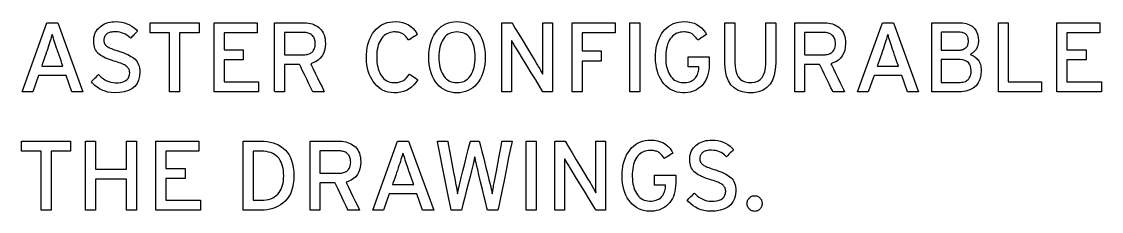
# Model space of a CAD drawing. Extents: x 1 to 47.7, y 0.2 to 35.
# Drawn here: x 7.942 to 12.052, y 27.646 to 28.367 of the extents above; entities that cross this region are included whole.
import ezdxf

# ---------------------------------------------------------------- set-up
doc = ezdxf.new("R2010")
doc.units = 0
doc.header["$MEASUREMENT"] = 0
doc.layers.add('8_0_____DWG', color=7, linetype='CONTINUOUS')

msp = doc.modelspace()

# ---------------------------------------------------------------- linework, layer by layer
at = {"layer": '8_0_____DWG'}
for points in [[(8.1332, 28.1), (8.1112, 28.1623), (8.0061, 28.1623), (7.9843, 28.1), (7.9435, 28.1), (8.038, 28.3624), (8.0797, 28.3624), (8.1753, 28.1), (8.1332, 28.1)], [(8.543, 28.3239), (8.543, 28.1), (8.5049, 28.1), (8.5049, 28.3239), (8.4307, 28.3239), (8.4307, 28.3624), (8.6172, 28.3624), (8.6172, 28.3239), (8.543, 28.3239)], [(8.6745, 28.1), (8.6745, 28.3624), (8.8382, 28.3624), (8.8382, 28.3243), (8.7125, 28.3243), (8.7125, 28.2591), (8.7855, 28.2591), (8.7855, 28.221), (8.7125, 28.221), (8.7125, 28.1381), (8.8437, 28.1381), (8.8437, 28.1), (8.6745, 28.1)], [(10.075, 28.3239), (10.075, 28.2551), (10.148, 28.2551), (10.148, 28.2166), (10.075, 28.2166), (10.075, 28.1), (10.037, 28.1), (10.037, 28.3624), (10.2007, 28.3624), (10.2007, 28.3239), (10.075, 28.3239)], [(10.2569, 28.1), (10.2569, 28.3624), (10.2949, 28.3624), (10.2949, 28.1), (10.2569, 28.1)], [(11.3134, 28.1), (11.2914, 28.1623), (11.1863, 28.1623), (11.1645, 28.1), (11.1237, 28.1), (11.2182, 28.3624), (11.2599, 28.3624), (11.3555, 28.1), (11.3134, 28.1)], [(11.6593, 28.1), (11.6593, 28.3624), (11.6973, 28.3624), (11.6973, 28.1384), (11.8241, 28.1384), (11.8241, 28.1), (11.6593, 28.1)], [(11.8823, 28.1), (11.8823, 28.3624), (12.0461, 28.3624), (12.0461, 28.3243), (11.9203, 28.3243), (11.9203, 28.2591), (11.9934, 28.2591), (11.9934, 28.221), (11.9203, 28.221), (11.9203, 28.1381), (12.0516, 28.1381), (12.0516, 28.1), (11.8823, 28.1)], [(8.0541, 27.8739), (8.0541, 27.65), (8.016, 27.65), (8.016, 27.8739), (7.9419, 27.8739), (7.9419, 27.9124), (8.1283, 27.9124), (8.1283, 27.8739), (8.0541, 27.8739)], [(8.3407, 27.65), (8.3407, 27.7677), (8.2236, 27.7677), (8.2236, 27.65), (8.1856, 27.65), (8.1856, 27.9124), (8.2236, 27.9124), (8.2236, 27.8062), (8.3407, 27.8062), (8.3407, 27.9124), (8.3787, 27.9124), (8.3787, 27.65), (8.3407, 27.65)], [(8.4533, 27.65), (8.4533, 27.9124), (8.617, 27.9124), (8.617, 27.8743), (8.4913, 27.8743), (8.4913, 27.8091), (8.5643, 27.8091), (8.5643, 27.771), (8.4913, 27.771), (8.4913, 27.6881), (8.6225, 27.6881), (8.6225, 27.65), (8.4533, 27.65)], [(9.4682, 27.65), (9.4462, 27.7123), (9.3411, 27.7123), (9.3193, 27.65), (9.2785, 27.65), (9.373, 27.9124), (9.4147, 27.9124), (9.5103, 27.65), (9.4682, 27.65)], [(9.8619, 27.65), (9.8619, 27.9124), (9.9, 27.9124), (9.9, 27.65), (9.8619, 27.65)]]:
    msp.add_lwpolyline(points, dxfattribs=at)
for points in [[(8.3917, 28.1753), (8.3906, 28.1588), (8.3871, 28.1441), (8.3811, 28.1314), (8.3726, 28.1207), (8.3617, 28.1118), (8.3483, 28.1049), (8.3325, 28.0999), (8.3142, 28.0969), (8.2951, 28.0959), (8.2826, 28.0969), (8.2707, 28.0989), (8.2594, 28.1019), (8.2487, 28.106), (8.2386, 28.1111), (8.2291, 28.1172), (8.2202, 28.1244), (8.2119, 28.1326), (8.2073, 28.1383), (8.2089, 28.14), (8.212, 28.1431), (8.2161, 28.1471), (8.2207, 28.1517), (8.2252, 28.1562), (8.2293, 28.1603), (8.2325, 28.1635), (8.2342, 28.1652), (8.2381, 28.1615), (8.2448, 28.1554), (8.2517, 28.15), (8.2588, 28.1454), (8.2662, 28.1416), (8.2739, 28.1386), (8.2819, 28.1364), (8.2901, 28.1349), (8.2985, 28.1343), (8.3093, 28.1345), (8.3196, 28.1357), (8.3285, 28.138), (8.336, 28.1412), (8.3422, 28.1454), (8.347, 28.1506), (8.3504, 28.1568), (8.3525, 28.1639), (8.3533, 28.1721), (8.3531, 28.1757), (8.3527, 28.1789), (8.3519, 28.182), (8.3508, 28.1849), (8.3494, 28.1877), (8.3476, 28.1904), (8.3455, 28.1929), (8.3432, 28.1953), (8.3404, 28.1976), (8.3371, 28.1998), (8.3334, 28.202), (8.3291, 28.2042), (8.3244, 28.2064), (8.3191, 28.2085), (8.3134, 28.2106), (8.3072, 28.2127), (8.3005, 28.2148), (8.2928, 28.217), (8.2842, 28.2196), (8.2761, 28.2224), (8.2685, 28.2253), (8.2614, 28.2284), (8.2549, 28.2316), (8.2489, 28.2349), (8.2434, 28.2384), (8.2384, 28.242), (8.2339, 28.2457), (8.2299, 28.2498), (8.2264, 28.2543), (8.2235, 28.2593), (8.221, 28.2648), (8.2191, 28.2707), (8.2177, 28.2771), (8.2167, 28.284), (8.2163, 28.2913), (8.2165, 28.299), (8.2174, 28.3063), (8.2188, 28.3133), (8.2209, 28.3199), (8.2236, 28.3261), (8.2269, 28.3319), (8.2308, 28.3374), (8.2353, 28.3424), (8.2404, 28.3471), (8.2459, 28.3512), (8.2516, 28.3548), (8.2577, 28.3579), (8.2641, 28.3605), (8.2708, 28.3627), (8.2778, 28.3644), (8.2852, 28.3656), (8.2929, 28.3663), (8.3013, 28.3666), (8.3125, 28.366), (8.3232, 28.3644), (8.3334, 28.362), (8.3432, 28.3587), (8.3526, 28.3545), (8.3615, 28.3494), (8.3699, 28.3434), (8.3779, 28.3365), (8.3833, 28.3309), (8.3818, 28.3294), (8.3789, 28.3263), (8.3749, 28.3222), (8.3704, 28.3176), (8.3659, 28.3129), (8.3618, 28.3086), (8.3585, 28.3052), (8.3567, 28.3033), (8.3539, 28.3057), (8.3484, 28.3107), (8.3425, 28.3152), (8.3362, 28.3189), (8.3297, 28.3221), (8.3227, 28.3246), (8.3155, 28.3264), (8.3078, 28.3276), (8.2999, 28.3281), (8.2939, 28.328), (8.2892, 28.3277), (8.2848, 28.3271), (8.2808, 28.3264), (8.277, 28.3253), (8.2736, 28.3241), (8.2705, 28.3227), (8.2677, 28.321), (8.2652, 28.3191), (8.263, 28.3169), (8.261, 28.3146), (8.2594, 28.3122), (8.2579, 28.3097), (8.2568, 28.3071), (8.2559, 28.3043), (8.2552, 28.3015), (8.2549, 28.2985), (8.2547, 28.2954), (8.2548, 28.2939), (8.2549, 28.2924), (8.255, 28.291), (8.2553, 28.2896), (8.2555, 28.2883), (8.2559, 28.287), (8.2563, 28.2858), (8.2568, 28.2846), (8.2574, 28.2835), (8.258, 28.2822), (8.2587, 28.281), (8.2596, 28.2798), (8.2606, 28.2786), (8.2616, 28.2774), (8.2628, 28.2762), (8.2641, 28.2751), (8.2654, 28.2739), (8.2675, 28.2724), (8.2707, 28.2704), (8.2744, 28.2683), (8.2787, 28.2662), (8.2834, 28.2641), (8.2887, 28.2619), (8.2945, 28.2598), (8.3007, 28.2576), (8.3075, 28.2554), (8.3155, 28.253), (8.3237, 28.2503), (8.3315, 28.2475), (8.3388, 28.2445), (8.3457, 28.2414), (8.3521, 28.2381), (8.3582, 28.2347), (8.3638, 28.2311), (8.3689, 28.2274), (8.3736, 28.2234), (8.3778, 28.219), (8.3814, 28.2141), (8.3845, 28.2088), (8.387, 28.203), (8.389, 28.1968), (8.3905, 28.1901), (8.3913, 28.1829)], [(9.0981, 28.2839), (9.0971, 28.27), (9.0947, 28.2574), (9.0909, 28.2461), (9.0856, 28.2362), (9.0788, 28.2275), (9.0706, 28.2202), (9.061, 28.2142), (9.0499, 28.2095), (9.0424, 28.2067), (9.0456, 28.2001), (9.0517, 28.1875), (9.0596, 28.1711), (9.0685, 28.1528), (9.0773, 28.1345), (9.0852, 28.1184), (9.091, 28.1063), (9.0939, 28.1003), (9.0932, 28.1), (9.0895, 28.1), (9.0837, 28.1), (9.0765, 28.1), (9.0689, 28.1), (9.0617, 28.1), (9.0556, 28.1), (9.0514, 28.1), (9.0501, 28.1), (9.0479, 28.1045), (9.0427, 28.1153), (9.0353, 28.1304), (9.0269, 28.1478), (9.0182, 28.1657), (9.0103, 28.1821), (9.004, 28.195), (9.0003, 28.2026), (8.9993, 28.2038), (8.9954, 28.2038), (8.9884, 28.2038), (8.9795, 28.2038), (8.9696, 28.2038), (8.9599, 28.2038), (8.9514, 28.2038), (8.9452, 28.2038), (8.9424, 28.2038), (8.9423, 28.2012), (8.9423, 28.192), (8.9423, 28.1779), (8.9423, 28.1609), (8.9423, 28.1429), (8.9423, 28.1259), (8.9423, 28.1119), (8.9423, 28.1026), (8.9422, 28.1), (8.9404, 28.1), (8.9363, 28.1), (8.9308, 28.1), (8.9245, 28.1), (8.9181, 28.1), (8.9123, 28.1), (8.9078, 28.1), (8.9053, 28.1), (8.905, 28.103), (8.905, 28.1222), (8.905, 28.1549), (8.905, 28.1963), (8.905, 28.2415), (8.905, 28.2856), (8.905, 28.3237), (8.905, 28.3509), (8.905, 28.3623), (8.9084, 28.3624), (8.9189, 28.3624), (8.9344, 28.3624), (8.9528, 28.3624), (8.9721, 28.3624), (8.9901, 28.3624), (9.0048, 28.3624), (9.0142, 28.3624), (9.0186, 28.3624), (9.0264, 28.362), (9.0338, 28.3611), (9.041, 28.3597), (9.0478, 28.3578), (9.0544, 28.3554), (9.0606, 28.3525), (9.0666, 28.3491), (9.0722, 28.3452), (9.0775, 28.3408), (9.0823, 28.3357), (9.0864, 28.33), (9.0899, 28.3238), (9.0928, 28.317), (9.0951, 28.3096), (9.0967, 28.3016), (9.0977, 28.2931)], [(9.4494, 28.146), (9.4425, 28.1353), (9.4348, 28.1259), (9.4263, 28.1178), (9.417, 28.111), (9.4069, 28.1054), (9.396, 28.1011), (9.3842, 28.098), (9.3716, 28.0963), (9.3589, 28.0959), (9.3479, 28.0968), (9.3375, 28.0987), (9.3276, 28.1016), (9.3183, 28.1054), (9.3096, 28.1101), (9.3015, 28.1159), (9.2939, 28.1225), (9.2869, 28.1302), (9.2804, 28.1386), (9.2745, 28.1476), (9.2693, 28.1572), (9.265, 28.1675), (9.2613, 28.1784), (9.2585, 28.19), (9.2564, 28.2022), (9.255, 28.215), (9.2544, 28.2285), (9.2547, 28.2422), (9.2557, 28.2553), (9.2575, 28.2678), (9.2601, 28.2797), (9.2634, 28.2909), (9.2675, 28.3015), (9.2723, 28.3115), (9.2779, 28.3209), (9.2842, 28.3296), (9.291, 28.3375), (9.2984, 28.3445), (9.3063, 28.3505), (9.3148, 28.3555), (9.3238, 28.3596), (9.3335, 28.3628), (9.3436, 28.365), (9.3544, 28.3663), (9.3665, 28.3665), (9.3798, 28.3654), (9.3921, 28.363), (9.4035, 28.3593), (9.4139, 28.3543), (9.4233, 28.3481), (9.4318, 28.3407), (9.4393, 28.332), (9.4459, 28.322), (9.4478, 28.3173), (9.4453, 28.3157), (9.4411, 28.313), (9.4358, 28.3096), (9.4301, 28.3059), (9.4245, 28.3022), (9.4196, 28.2991), (9.4161, 28.2969), (9.4146, 28.2959), (9.4127, 28.299), (9.4104, 28.3024), (9.4081, 28.3056), (9.4058, 28.3085), (9.4034, 28.3113), (9.4009, 28.3138), (9.3983, 28.3162), (9.3957, 28.3183), (9.3931, 28.3201), (9.3901, 28.3217), (9.387, 28.3231), (9.3837, 28.3243), (9.3802, 28.3253), (9.3765, 28.3261), (9.3727, 28.3268), (9.3686, 28.3272), (9.3644, 28.3274), (9.3588, 28.3273), (9.3516, 28.3267), (9.3447, 28.3253), (9.3383, 28.3234), (9.3323, 28.3208), (9.3267, 28.3175), (9.3216, 28.3136), (9.3169, 28.309), (9.3126, 28.3038), (9.3086, 28.2979), (9.3051, 28.2914), (9.3021, 28.2844), (9.2995, 28.277), (9.2973, 28.269), (9.2957, 28.2605), (9.2945, 28.2515), (9.2938, 28.242), (9.2935, 28.232), (9.2937, 28.222), (9.2944, 28.2125), (9.2955, 28.2036), (9.2971, 28.1951), (9.2992, 28.1871), (9.3017, 28.1797), (9.3047, 28.1727), (9.3081, 28.1662), (9.312, 28.1602), (9.3163, 28.1546), (9.321, 28.1497), (9.326, 28.1455), (9.3315, 28.1421), (9.3375, 28.1393), (9.3438, 28.1372), (9.3506, 28.1358), (9.3578, 28.135), (9.3659, 28.135), (9.3741, 28.1359), (9.3818, 28.1376), (9.3889, 28.1401), (9.3955, 28.1435), (9.4016, 28.1478), (9.4072, 28.153), (9.4122, 28.159), (9.4167, 28.1658), (9.4184, 28.1674), (9.421, 28.1656), (9.4251, 28.1627), (9.4302, 28.1592), (9.4356, 28.1555), (9.4407, 28.1519), (9.4452, 28.1489), (9.4482, 28.1467)], [(9.7066, 28.2313), (9.7061, 28.2173), (9.7049, 28.204), (9.7028, 28.1914), (9.7, 28.1795), (9.6965, 28.1682), (9.6921, 28.1576), (9.687, 28.1477), (9.6811, 28.1384), (9.6744, 28.1298), (9.667, 28.122), (9.659, 28.1152), (9.6504, 28.1095), (9.6413, 28.1047), (9.6315, 28.101), (9.6212, 28.0982), (9.6103, 28.0965), (9.5988, 28.0958), (9.5873, 28.0965), (9.5765, 28.0982), (9.5663, 28.101), (9.5566, 28.1047), (9.5476, 28.1095), (9.5392, 28.1152), (9.5314, 28.122), (9.5241, 28.1298), (9.5174, 28.1384), (9.5114, 28.1477), (9.5061, 28.1576), (9.5016, 28.1682), (9.498, 28.1795), (9.4951, 28.1914), (9.493, 28.204), (9.4918, 28.2173), (9.4913, 28.2313), (9.4918, 28.2453), (9.493, 28.2586), (9.4951, 28.2712), (9.498, 28.2832), (9.5016, 28.2946), (9.5061, 28.3052), (9.5114, 28.3153), (9.5174, 28.3246), (9.5241, 28.3333), (9.5314, 28.3409), (9.5392, 28.3476), (9.5476, 28.3532), (9.5566, 28.3579), (9.5663, 28.3616), (9.5765, 28.3642), (9.5873, 28.3659), (9.5988, 28.3666), (9.6103, 28.3659), (9.6212, 28.3642), (9.6315, 28.3616), (9.6413, 28.3579), (9.6504, 28.3532), (9.659, 28.3476), (9.667, 28.3409), (9.6744, 28.3333), (9.6811, 28.3246), (9.687, 28.3153), (9.6921, 28.3052), (9.6965, 28.2946), (9.7, 28.2832), (9.7028, 28.2712), (9.7049, 28.2586), (9.7061, 28.2453)], [(9.9261, 28.1), (9.9224, 28.106), (9.9126, 28.122), (9.8984, 28.1451), (9.8817, 28.1722), (9.8644, 28.2004), (9.8482, 28.2266), (9.835, 28.248), (9.8268, 28.2614), (9.8241, 28.2658), (9.8216, 28.2699), (9.8193, 28.2739), (9.817, 28.2778), (9.8147, 28.2815), (9.8126, 28.2852), (9.8105, 28.2887), (9.8085, 28.2921), (9.8066, 28.2954), (9.8058, 28.2933), (9.8058, 28.287), (9.8059, 28.2805), (9.8059, 28.2737), (9.8059, 28.2668), (9.806, 28.2597), (9.806, 28.2524), (9.8061, 28.2449), (9.8062, 28.2371), (9.8062, 28.2323), (9.8062, 28.2201), (9.8062, 28.2017), (9.8062, 28.1797), (9.8062, 28.1563), (9.8062, 28.1343), (9.8062, 28.1159), (9.8062, 28.1037), (9.8062, 28.1), (9.8045, 28.1), (9.8006, 28.1), (9.7952, 28.1), (9.7891, 28.1), (9.7828, 28.1), (9.777, 28.1), (9.7724, 28.1), (9.7697, 28.1), (9.7692, 28.1018), (9.7692, 28.1188), (9.7692, 28.1498), (9.7692, 28.1899), (9.7692, 28.2344), (9.7692, 28.2786), (9.7692, 28.3177), (9.7692, 28.3469), (9.7692, 28.3616), (9.77, 28.3624), (9.7732, 28.3624), (9.7782, 28.3624), (9.7844, 28.3624), (9.791, 28.3624), (9.7974, 28.3624), (9.8029, 28.3624), (9.8066, 28.3624), (9.8081, 28.3624), (9.8116, 28.3565), (9.821, 28.341), (9.8345, 28.3185), (9.8505, 28.2921), (9.867, 28.2647), (9.8824, 28.2392), (9.8949, 28.2184), (9.9028, 28.2053), (9.9055, 28.2008), (9.9084, 28.1959), (9.9111, 28.1912), (9.9137, 28.1867), (9.9162, 28.1823), (9.9185, 28.1781), (9.9208, 28.1741), (9.9229, 28.1702), (9.925, 28.1666), (9.9257, 28.1687), (9.9257, 28.1752), (9.9256, 28.1819), (9.9256, 28.1887), (9.9255, 28.1958), (9.9255, 28.203), (9.9255, 28.2104), (9.9254, 28.218), (9.9254, 28.2258), (9.9254, 28.2306), (9.9254, 28.2428), (9.9254, 28.2611), (9.9254, 28.2831), (9.9254, 28.3063), (9.9254, 28.3283), (9.9254, 28.3466), (9.9254, 28.3587), (9.9255, 28.3624), (9.9272, 28.3624), (9.931, 28.3624), (9.9364, 28.3624), (9.9425, 28.3624), (9.9489, 28.3624), (9.9546, 28.3624), (9.9592, 28.3624), (9.9619, 28.3624), (9.9624, 28.3605), (9.9624, 28.3435), (9.9624, 28.3126), (9.9624, 28.2725), (9.9624, 28.228), (9.9624, 28.1838), (9.9624, 28.1447), (9.9624, 28.1154), (9.9624, 28.1008), (9.9617, 28.1), (9.9587, 28.1), (9.954, 28.1), (9.9482, 28.1), (9.942, 28.1), (9.9361, 28.1), (9.931, 28.1), (9.9275, 28.1)], [(10.5586, 28.2027), (10.5582, 28.1914), (10.5571, 28.1808), (10.5553, 28.1707), (10.5529, 28.1613), (10.5497, 28.1525), (10.5459, 28.1442), (10.5415, 28.1366), (10.5363, 28.1296), (10.5305, 28.1231), (10.5242, 28.1173), (10.5174, 28.1121), (10.5103, 28.1076), (10.5027, 28.1039), (10.4946, 28.1009), (10.4862, 28.0985), (10.4773, 28.0969), (10.4679, 28.096), (10.4577, 28.0959), (10.4468, 28.097), (10.4366, 28.0989), (10.4269, 28.1019), (10.4177, 28.1057), (10.4091, 28.1105), (10.4011, 28.1162), (10.3936, 28.1229), (10.3867, 28.1305), (10.3802, 28.1389), (10.3744, 28.1478), (10.3694, 28.1574), (10.365, 28.1676), (10.3615, 28.1784), (10.3586, 28.1899), (10.3565, 28.202), (10.3551, 28.2147), (10.3545, 28.228), (10.3547, 28.2416), (10.3558, 28.2546), (10.3575, 28.2671), (10.36, 28.2788), (10.3632, 28.29), (10.3672, 28.3006), (10.3719, 28.3106), (10.3774, 28.3199), (10.3836, 28.3286), (10.3903, 28.3366), (10.3975, 28.3436), (10.4052, 28.3497), (10.4136, 28.3548), (10.4224, 28.359), (10.4319, 28.3623), (10.4419, 28.3647), (10.4524, 28.3661), (10.4639, 28.3666), (10.4773, 28.3657), (10.4896, 28.3636), (10.5011, 28.3602), (10.5116, 28.3556), (10.5212, 28.3497), (10.5298, 28.3426), (10.5375, 28.3343), (10.5443, 28.3247), (10.5482, 28.3175), (10.5463, 28.3163), (10.5425, 28.3139), (10.5376, 28.3107), (10.532, 28.3071), (10.5264, 28.3035), (10.5214, 28.3003), (10.5175, 28.2978), (10.5152, 28.2964), (10.5138, 28.2981), (10.5116, 28.3015), (10.5094, 28.3048), (10.507, 28.3078), (10.5046, 28.3106), (10.5021, 28.3132), (10.4996, 28.3156), (10.497, 28.3178), (10.4943, 28.3197), (10.4914, 28.3214), (10.4884, 28.3228), (10.4852, 28.324), (10.4818, 28.325), (10.4783, 28.3259), (10.4745, 28.3265), (10.4706, 28.327), (10.4666, 28.3273), (10.4623, 28.3274), (10.4552, 28.3271), (10.4482, 28.3261), (10.4416, 28.3245), (10.4354, 28.3222), (10.4297, 28.3193), (10.4243, 28.3158), (10.4193, 28.3116), (10.4148, 28.3068), (10.4106, 28.3014), (10.4068, 28.2952), (10.4035, 28.2886), (10.4007, 28.2815), (10.3983, 28.2739), (10.3964, 28.2658), (10.3949, 28.2571), (10.3939, 28.248), (10.3934, 28.2384), (10.3933, 28.2284), (10.3936, 28.2187), (10.3944, 28.2095), (10.3957, 28.2008), (10.3974, 28.1925), (10.3996, 28.1848), (10.4023, 28.1775), (10.4054, 28.1708), (10.4089, 28.1645), (10.4129, 28.1586), (10.4173, 28.1532), (10.4221, 28.1486), (10.4273, 28.1446), (10.4329, 28.1413), (10.4389, 28.1387), (10.4454, 28.1368), (10.4522, 28.1355), (10.4594, 28.135), (10.4665, 28.1351), (10.473, 28.1358), (10.4791, 28.1368), (10.4847, 28.1384), (10.4899, 28.1403), (10.4946, 28.1427), (10.4989, 28.1456), (10.5028, 28.1489), (10.5062, 28.1526), (10.5091, 28.1566), (10.5116, 28.1607), (10.5138, 28.165), (10.5157, 28.1695), (10.5172, 28.1741), (10.5183, 28.179), (10.5192, 28.1839), (10.5196, 28.1891), (10.5198, 28.1941), (10.5198, 28.1942), (10.5198, 28.1943), (10.5198, 28.1944), (10.5198, 28.1946), (10.5198, 28.1948), (10.5198, 28.195), (10.5198, 28.1951), (10.5198, 28.1952), (10.5197, 28.1952), (10.5176, 28.1952), (10.5131, 28.1952), (10.5071, 28.1952), (10.5002, 28.1952), (10.4932, 28.1952), (10.4868, 28.1952), (10.4818, 28.1952), (10.4788, 28.1952), (10.4783, 28.1955), (10.4783, 28.1979), (10.4783, 28.2022), (10.4783, 28.2079), (10.4783, 28.2142), (10.4783, 28.2205), (10.4783, 28.2261), (10.4783, 28.2304), (10.4783, 28.2327), (10.4794, 28.2329), (10.4854, 28.2329), (10.4953, 28.2329), (10.5078, 28.2329), (10.5214, 28.2329), (10.5346, 28.2329), (10.5462, 28.2329), (10.5546, 28.2329), (10.5585, 28.2329), (10.5586, 28.2322), (10.5586, 28.2296), (10.5586, 28.2256), (10.5586, 28.2208), (10.5586, 28.2157), (10.5586, 28.2108), (10.5586, 28.2067), (10.5586, 28.2038)], [(10.812, 28.2094), (10.8105, 28.1847), (10.8064, 28.1631), (10.7997, 28.1445), (10.7904, 28.1289), (10.7786, 28.1163), (10.7641, 28.1067), (10.7471, 28.1001), (10.7274, 28.0965), (10.7057, 28.0962), (10.6859, 28.0993), (10.6686, 28.1054), (10.6539, 28.1145), (10.6418, 28.1266), (10.6323, 28.1417), (10.6253, 28.1598), (10.6208, 28.1809), (10.6189, 28.205), (10.6189, 28.2139), (10.6189, 28.2274), (10.6189, 28.2481), (10.6189, 28.2731), (10.6189, 28.2995), (10.6189, 28.3245), (10.6189, 28.3452), (10.6189, 28.3587), (10.6189, 28.3624), (10.6209, 28.3624), (10.6251, 28.3624), (10.6308, 28.3624), (10.6372, 28.3624), (10.6438, 28.3624), (10.6497, 28.3624), (10.6542, 28.3624), (10.6567, 28.3624), (10.6569, 28.3603), (10.6569, 28.3486), (10.6569, 28.3293), (10.6569, 28.3051), (10.6569, 28.2789), (10.6569, 28.2535), (10.6569, 28.2319), (10.6569, 28.2168), (10.6569, 28.2112), (10.6577, 28.1946), (10.6601, 28.18), (10.664, 28.1675), (10.6695, 28.157), (10.6766, 28.1486), (10.6852, 28.1421), (10.6955, 28.1377), (10.7073, 28.1354), (10.7205, 28.1352), (10.7328, 28.137), (10.7435, 28.1409), (10.7526, 28.1467), (10.7601, 28.1545), (10.766, 28.1642), (10.7702, 28.176), (10.7729, 28.1896), (10.7739, 28.2053), (10.774, 28.2124), (10.774, 28.226), (10.774, 28.2469), (10.774, 28.2722), (10.774, 28.2989), (10.774, 28.3241), (10.774, 28.345), (10.774, 28.3586), (10.774, 28.3624), (10.776, 28.3624), (10.7802, 28.3624), (10.7858, 28.3624), (10.7923, 28.3624), (10.7989, 28.3624), (10.8048, 28.3624), (10.8093, 28.3624), (10.8118, 28.3624), (10.812, 28.3603), (10.812, 28.3485), (10.812, 28.3289), (10.812, 28.3044), (10.812, 28.2779), (10.812, 28.2522), (10.812, 28.2303), (10.812, 28.2151)], [(11.0779, 28.2839), (11.0769, 28.27), (11.0745, 28.2574), (11.0706, 28.2461), (11.0653, 28.2362), (11.0586, 28.2275), (11.0504, 28.2202), (11.0408, 28.2142), (11.0297, 28.2095), (11.0222, 28.2067), (11.0254, 28.2001), (11.0314, 28.1875), (11.0394, 28.1711), (11.0483, 28.1528), (11.0571, 28.1345), (11.0649, 28.1184), (11.0707, 28.1063), (11.0736, 28.1003), (11.0729, 28.1), (11.0692, 28.1), (11.0634, 28.1), (11.0563, 28.1), (11.0487, 28.1), (11.0414, 28.1), (11.0353, 28.1), (11.0312, 28.1), (11.0298, 28.1), (11.0276, 28.1045), (11.0224, 28.1153), (11.0151, 28.1304), (11.0066, 28.1478), (10.998, 28.1657), (10.99, 28.1821), (10.9837, 28.195), (10.9801, 28.2026), (10.979, 28.2038), (10.9751, 28.2038), (10.9682, 28.2038), (10.9593, 28.2038), (10.9494, 28.2038), (10.9397, 28.2038), (10.9312, 28.2038), (10.925, 28.2038), (10.9221, 28.2038), (10.922, 28.2012), (10.922, 28.192), (10.922, 28.1779), (10.922, 28.1609), (10.922, 28.1429), (10.922, 28.1259), (10.922, 28.1119), (10.922, 28.1026), (10.922, 28.1), (10.9201, 28.1), (10.9161, 28.1), (10.9106, 28.1), (10.9043, 28.1), (10.8979, 28.1), (10.8921, 28.1), (10.8875, 28.1), (10.885, 28.1), (10.8847, 28.103), (10.8847, 28.1222), (10.8847, 28.1549), (10.8847, 28.1963), (10.8847, 28.2415), (10.8847, 28.2856), (10.8847, 28.3237), (10.8847, 28.3509), (10.8847, 28.3623), (10.8882, 28.3624), (10.8987, 28.3624), (10.9141, 28.3624), (10.9326, 28.3624), (10.9518, 28.3624), (10.9699, 28.3624), (10.9846, 28.3624), (10.9939, 28.3624), (10.9983, 28.3624), (11.0061, 28.362), (11.0136, 28.3611), (11.0207, 28.3597), (11.0276, 28.3578), (11.0341, 28.3554), (11.0404, 28.3525), (11.0463, 28.3491), (11.052, 28.3452), (11.0573, 28.3408), (11.062, 28.3357), (11.0662, 28.33), (11.0697, 28.3238), (11.0726, 28.317), (11.0748, 28.3096), (11.0765, 28.3016), (11.0775, 28.2931)], [(11.5941, 28.1805), (11.5927, 28.1627), (11.589, 28.1472), (11.5829, 28.1339), (11.5746, 28.1228), (11.5639, 28.1139), (11.5509, 28.1072), (11.5356, 28.1026), (11.518, 28.1003), (11.5064, 28.1), (11.4995, 28.1), (11.4872, 28.1), (11.4713, 28.1), (11.4537, 28.1), (11.4366, 28.1), (11.4216, 28.1), (11.4109, 28.1), (11.4063, 28.1), (11.4062, 28.1079), (11.4062, 28.1327), (11.4062, 28.1695), (11.4062, 28.2133), (11.4062, 28.2591), (11.4062, 28.3018), (11.4062, 28.3364), (11.4062, 28.3579), (11.4067, 28.3624), (11.413, 28.3624), (11.4253, 28.3624), (11.4414, 28.3624), (11.4595, 28.3624), (11.4774, 28.3624), (11.4932, 28.3624), (11.5049, 28.3624), (11.5105, 28.3624), (11.523, 28.3618), (11.5373, 28.3593), (11.5496, 28.355), (11.56, 28.3489), (11.5685, 28.3409), (11.5752, 28.3311), (11.5799, 28.3195), (11.5827, 28.306), (11.5836, 28.2932), (11.5834, 28.2888), (11.583, 28.2845), (11.5823, 28.2804), (11.5814, 28.2765), (11.5803, 28.2728), (11.5788, 28.2692), (11.5772, 28.2658), (11.5753, 28.2626), (11.5732, 28.2597), (11.5709, 28.2568), (11.5685, 28.2542), (11.566, 28.2517), (11.5632, 28.2493), (11.5604, 28.2471), (11.5574, 28.2451), (11.5542, 28.2432), (11.5516, 28.2416), (11.5554, 28.2405), (11.559, 28.2392), (11.5626, 28.2375), (11.5661, 28.2355), (11.5695, 28.2332), (11.5728, 28.2306), (11.5761, 28.2277), (11.5793, 28.2245), (11.5823, 28.221), (11.585, 28.2171), (11.5873, 28.2129), (11.5893, 28.2083), (11.591, 28.2034), (11.5923, 28.1982), (11.5932, 28.1926), (11.5939, 28.1867)], [(8.0781, 28.2578), (8.0751, 28.2664), (8.0724, 28.2747), (8.0697, 28.2827), (8.0672, 28.2902), (8.0649, 28.2975), (8.0627, 28.3043), (8.0606, 28.3109), (8.0587, 28.3171), (8.0569, 28.3135), (8.055, 28.3071), (8.053, 28.3004), (8.0508, 28.2933), (8.0484, 28.2858), (8.0459, 28.2779), (8.0431, 28.2697), (8.0403, 28.261), (8.0387, 28.2565), (8.037, 28.2515), (8.0341, 28.2432), (8.0305, 28.2329), (8.0267, 28.222), (8.0232, 28.2117), (8.0203, 28.2034), (8.0185, 28.1983), (8.0187, 28.1974), (8.0245, 28.1974), (8.0349, 28.1974), (8.0484, 28.1974), (8.0631, 28.1974), (8.0773, 28.1974), (8.0891, 28.1974), (8.097, 28.1974), (8.0991, 28.1975), (8.0979, 28.2009), (8.0954, 28.2081), (8.092, 28.2178), (8.0882, 28.2287), (8.0845, 28.2395), (8.0812, 28.2488), (8.0789, 28.2553)], [(9.0597, 28.2828), (9.0595, 28.2877), (9.0589, 28.2922), (9.058, 28.2965), (9.0569, 28.3005), (9.0554, 28.3041), (9.0536, 28.3075), (9.0515, 28.3105), (9.0491, 28.3133), (9.0464, 28.3158), (9.0434, 28.3181), (9.0402, 28.3201), (9.0367, 28.3218), (9.033, 28.3231), (9.029, 28.3241), (9.0248, 28.3249), (9.0204, 28.3253), (9.0164, 28.3254), (9.0127, 28.3254), (9.0045, 28.3254), (8.9932, 28.3254), (8.9803, 28.3254), (8.9673, 28.3254), (8.9557, 28.3254), (8.9469, 28.3254), (8.9425, 28.3254), (8.9423, 28.3237), (8.9423, 28.3163), (8.9423, 28.3047), (8.9423, 28.2906), (8.9423, 28.2756), (8.9423, 28.2615), (8.9423, 28.2499), (8.9423, 28.2425), (8.9425, 28.2408), (8.9469, 28.2408), (8.9557, 28.2408), (8.9673, 28.2408), (8.9803, 28.2408), (8.9932, 28.2408), (9.0045, 28.2408), (9.0127, 28.2408), (9.0164, 28.2408), (9.0203, 28.2409), (9.0247, 28.2413), (9.0288, 28.242), (9.0327, 28.243), (9.0364, 28.2443), (9.0398, 28.2458), (9.0431, 28.2477), (9.046, 28.2499), (9.0488, 28.2523), (9.0513, 28.255), (9.0534, 28.2581), (9.0553, 28.2614), (9.0568, 28.2651), (9.058, 28.2691), (9.0589, 28.2733), (9.0594, 28.2779)], [(9.6678, 28.2313), (9.6676, 28.2416), (9.6668, 28.2514), (9.6656, 28.2606), (9.664, 28.2693), (9.6618, 28.2775), (9.6591, 28.2851), (9.656, 28.2923), (9.6524, 28.2988), (9.6483, 28.3048), (9.6437, 28.31), (9.6386, 28.3146), (9.6331, 28.3184), (9.6272, 28.3216), (9.6208, 28.3241), (9.6139, 28.3259), (9.6065, 28.327), (9.5988, 28.3274), (9.5911, 28.327), (9.5839, 28.3259), (9.5772, 28.3241), (9.5708, 28.3216), (9.565, 28.3184), (9.5595, 28.3146), (9.5545, 28.31), (9.5499, 28.3048), (9.5458, 28.2988), (9.5421, 28.2923), (9.5389, 28.2851), (9.5362, 28.2775), (9.534, 28.2693), (9.5323, 28.2606), (9.5311, 28.2514), (9.5303, 28.2416), (9.5301, 28.2313), (9.5303, 28.2211), (9.5311, 28.2114), (9.5323, 28.2023), (9.534, 28.1937), (9.5362, 28.1856), (9.5389, 28.178), (9.5421, 28.171), (9.5458, 28.1644), (9.5499, 28.1583), (9.5545, 28.1529), (9.5595, 28.1481), (9.565, 28.1441), (9.5708, 28.1408), (9.5772, 28.1382), (9.5839, 28.1364), (9.5911, 28.1353), (9.5988, 28.1349), (9.6065, 28.1353), (9.6139, 28.1364), (9.6208, 28.1382), (9.6272, 28.1408), (9.6331, 28.1441), (9.6386, 28.1481), (9.6437, 28.1529), (9.6483, 28.1583), (9.6524, 28.1644), (9.656, 28.171), (9.6591, 28.178), (9.6618, 28.1856), (9.664, 28.1937), (9.6656, 28.2023), (9.6668, 28.2114), (9.6676, 28.2211)], [(11.0394, 28.2828), (11.0392, 28.2877), (11.0387, 28.2922), (11.0378, 28.2965), (11.0366, 28.3005), (11.0352, 28.3041), (11.0334, 28.3075), (11.0313, 28.3105), (11.0289, 28.3133), (11.0261, 28.3158), (11.0231, 28.3181), (11.0199, 28.3201), (11.0164, 28.3218), (11.0127, 28.3231), (11.0088, 28.3241), (11.0046, 28.3249), (11.0002, 28.3253), (10.9961, 28.3254), (10.9925, 28.3254), (10.9842, 28.3254), (10.9729, 28.3254), (10.96, 28.3254), (10.9471, 28.3254), (10.9354, 28.3254), (10.9267, 28.3254), (10.9223, 28.3254), (10.922, 28.3237), (10.922, 28.3163), (10.922, 28.3047), (10.922, 28.2906), (10.922, 28.2756), (10.922, 28.2615), (10.922, 28.2499), (10.922, 28.2425), (10.9223, 28.2408), (10.9267, 28.2408), (10.9354, 28.2408), (10.9471, 28.2408), (10.96, 28.2408), (10.9729, 28.2408), (10.9842, 28.2408), (10.9925, 28.2408), (10.9961, 28.2408), (11.0001, 28.2409), (11.0045, 28.2413), (11.0086, 28.242), (11.0125, 28.243), (11.0162, 28.2443), (11.0196, 28.2458), (11.0228, 28.2477), (11.0258, 28.2499), (11.0285, 28.2523), (11.031, 28.255), (11.0332, 28.2581), (11.035, 28.2614), (11.0366, 28.2651), (11.0378, 28.2691), (11.0386, 28.2733), (11.0392, 28.2779)], [(11.2582, 28.2578), (11.2553, 28.2664), (11.2525, 28.2747), (11.2499, 28.2827), (11.2474, 28.2902), (11.2451, 28.2975), (11.2428, 28.3043), (11.2408, 28.3109), (11.2388, 28.3171), (11.2371, 28.3135), (11.2352, 28.3071), (11.2332, 28.3004), (11.231, 28.2933), (11.2286, 28.2858), (11.2261, 28.2779), (11.2233, 28.2697), (11.2205, 28.261), (11.2189, 28.2565), (11.2172, 28.2515), (11.2143, 28.2432), (11.2107, 28.2329), (11.2069, 28.222), (11.2033, 28.2117), (11.2005, 28.2034), (11.1987, 28.1983), (11.1989, 28.1974), (11.2046, 28.1974), (11.2151, 28.1974), (11.2286, 28.1974), (11.2433, 28.1974), (11.2574, 28.1974), (11.2693, 28.1974), (11.2771, 28.1974), (11.2793, 28.1975), (11.2781, 28.2009), (11.2756, 28.2081), (11.2722, 28.2178), (11.2684, 28.2287), (11.2646, 28.2395), (11.2614, 28.2488), (11.2591, 28.2553)], [(11.5456, 28.2921), (11.5455, 28.2955), (11.5451, 28.2988), (11.5446, 28.3019), (11.5439, 28.3049), (11.5429, 28.3078), (11.5418, 28.3106), (11.5404, 28.3132), (11.5388, 28.3156), (11.5369, 28.3179), (11.5346, 28.3198), (11.5319, 28.3215), (11.5291, 28.323), (11.5259, 28.3242), (11.5224, 28.3251), (11.5186, 28.3258), (11.5146, 28.3263), (11.5103, 28.3265), (11.5077, 28.3265), (11.5007, 28.3265), (11.4908, 28.3265), (11.4792, 28.3265), (11.4672, 28.3265), (11.4563, 28.3265), (11.4477, 28.3265), (11.4428, 28.3265), (11.4421, 28.3258), (11.4421, 28.3209), (11.4421, 28.3123), (11.4421, 28.3014), (11.4421, 28.2895), (11.4421, 28.278), (11.4421, 28.2681), (11.4421, 28.2611), (11.4421, 28.2585), (11.4447, 28.2585), (11.4516, 28.2585), (11.4616, 28.2585), (11.4732, 28.2585), (11.4851, 28.2585), (11.4961, 28.2585), (11.5047, 28.2585), (11.5096, 28.2585), (11.5114, 28.2586), (11.5136, 28.2586), (11.5158, 28.2588), (11.5178, 28.2591), (11.5197, 28.2594), (11.5216, 28.2598), (11.5233, 28.2604), (11.525, 28.261), (11.5266, 28.2617), (11.5281, 28.2624), (11.5296, 28.2631), (11.531, 28.2639), (11.5323, 28.2648), (11.5336, 28.2657), (11.5348, 28.2666), (11.536, 28.2676), (11.5371, 28.2686), (11.5385, 28.2703), (11.5402, 28.2726), (11.5416, 28.275), (11.5428, 28.2776), (11.5438, 28.2802), (11.5446, 28.283), (11.5451, 28.2859), (11.5454, 28.2889)], [(11.556, 28.1794), (11.5552, 28.1891), (11.5532, 28.1975), (11.5498, 28.2048), (11.5453, 28.2109), (11.5395, 28.2157), (11.5324, 28.2193), (11.5241, 28.2217), (11.5145, 28.2229), (11.5097, 28.223), (11.5038, 28.223), (11.4943, 28.223), (11.4827, 28.223), (11.4704, 28.223), (11.4587, 28.223), (11.4492, 28.223), (11.4433, 28.223), (11.4421, 28.2226), (11.4421, 28.2171), (11.4421, 28.2064), (11.4421, 28.1924), (11.4421, 28.1768), (11.4421, 28.1616), (11.4421, 28.1485), (11.4421, 28.1393), (11.4421, 28.1359), (11.4448, 28.1359), (11.4519, 28.1359), (11.4621, 28.1359), (11.474, 28.1359), (11.4861, 28.1359), (11.497, 28.1359), (11.5053, 28.1359), (11.5096, 28.1359), (11.5139, 28.1359), (11.5195, 28.1364), (11.5246, 28.1371), (11.5294, 28.1382), (11.5337, 28.1397), (11.5376, 28.1416), (11.5411, 28.1437), (11.5441, 28.1463), (11.5467, 28.1491), (11.5489, 28.1521), (11.5508, 28.1553), (11.5524, 28.1588), (11.5537, 28.1625), (11.5547, 28.1664), (11.5554, 28.1705), (11.5559, 28.1748)], [(8.9782, 27.7812), (8.9775, 27.7654), (8.9759, 27.7507), (8.9732, 27.737), (8.9696, 27.7244), (8.9649, 27.7128), (8.9593, 27.7023), (8.9527, 27.6928), (8.9451, 27.6844), (8.9366, 27.677), (8.9277, 27.6706), (8.9183, 27.665), (8.9085, 27.6603), (8.8982, 27.6565), (8.8875, 27.6536), (8.8763, 27.6515), (8.8647, 27.6503), (8.8543, 27.65), (8.8509, 27.65), (8.8432, 27.65), (8.8326, 27.65), (8.8206, 27.65), (8.8084, 27.65), (8.7976, 27.65), (8.7894, 27.65), (8.7853, 27.65), (8.7851, 27.6553), (8.7851, 27.6781), (8.7851, 27.7141), (8.7851, 27.7579), (8.7851, 27.8044), (8.7851, 27.8483), (8.7851, 27.8842), (8.7851, 27.907), (8.7853, 27.9124), (8.7894, 27.9124), (8.7976, 27.9124), (8.8084, 27.9124), (8.8206, 27.9124), (8.8326, 27.9124), (8.8432, 27.9124), (8.8509, 27.9124), (8.8543, 27.9124), (8.8649, 27.9122), (8.8767, 27.9111), (8.888, 27.9091), (8.8989, 27.9063), (8.9092, 27.9026), (8.9191, 27.898), (8.9285, 27.8925), (8.9374, 27.8862), (8.9457, 27.8788), (8.9532, 27.8704), (8.9597, 27.8608), (8.9652, 27.8502), (8.9697, 27.8385), (8.9733, 27.8258), (8.9759, 27.812), (8.9775, 27.7971)], [(9.2327, 27.8339), (9.2317, 27.82), (9.2293, 27.8074), (9.2255, 27.7961), (9.2202, 27.7862), (9.2134, 27.7775), (9.2052, 27.7702), (9.1956, 27.7642), (9.1845, 27.7595), (9.177, 27.7567), (9.1802, 27.7501), (9.1863, 27.7375), (9.1942, 27.7211), (9.2031, 27.7028), (9.2119, 27.6845), (9.2198, 27.6684), (9.2256, 27.6563), (9.2285, 27.6503), (9.2278, 27.65), (9.2241, 27.65), (9.2183, 27.65), (9.2111, 27.65), (9.2036, 27.65), (9.1963, 27.65), (9.1902, 27.65), (9.186, 27.65), (9.1847, 27.65), (9.1825, 27.6545), (9.1773, 27.6653), (9.1699, 27.6804), (9.1615, 27.6978), (9.1528, 27.7157), (9.1449, 27.7321), (9.1386, 27.745), (9.1349, 27.7526), (9.1339, 27.7538), (9.13, 27.7538), (9.123, 27.7538), (9.1141, 27.7538), (9.1043, 27.7538), (9.0945, 27.7538), (9.086, 27.7538), (9.0798, 27.7538), (9.077, 27.7538), (9.0769, 27.7512), (9.0769, 27.742), (9.0769, 27.7279), (9.0769, 27.7109), (9.0769, 27.6929), (9.0769, 27.6759), (9.0769, 27.6619), (9.0769, 27.6526), (9.0768, 27.65), (9.075, 27.65), (9.0709, 27.65), (9.0654, 27.65), (9.0591, 27.65), (9.0527, 27.65), (9.0469, 27.65), (9.0424, 27.65), (9.0399, 27.65), (9.0396, 27.653), (9.0396, 27.6722), (9.0396, 27.7049), (9.0396, 27.7463), (9.0396, 27.7915), (9.0396, 27.8356), (9.0396, 27.8737), (9.0396, 27.9009), (9.0396, 27.9123), (9.043, 27.9124), (9.0535, 27.9124), (9.069, 27.9124), (9.0874, 27.9124), (9.1067, 27.9124), (9.1247, 27.9124), (9.1394, 27.9124), (9.1488, 27.9124), (9.1532, 27.9124), (9.161, 27.912), (9.1684, 27.9111), (9.1756, 27.9097), (9.1824, 27.9078), (9.189, 27.9054), (9.1952, 27.9025), (9.2012, 27.8991), (9.2068, 27.8952), (9.2121, 27.8907), (9.2169, 27.8857), (9.221, 27.88), (9.2245, 27.8738), (9.2274, 27.867), (9.2297, 27.8596), (9.2313, 27.8516), (9.2323, 27.843)], [(9.7548, 27.65), (9.7533, 27.65), (9.7495, 27.65), (9.744, 27.65), (9.7376, 27.65), (9.7308, 27.65), (9.7245, 27.65), (9.7193, 27.65), (9.7159, 27.65), (9.715, 27.6503), (9.7129, 27.6587), (9.7086, 27.6768), (9.7027, 27.7013), (9.6959, 27.7294), (9.689, 27.7581), (9.6827, 27.7843), (9.6777, 27.8051), (9.6747, 27.8174), (9.6738, 27.8214), (9.6728, 27.8257), (9.6718, 27.8299), (9.6709, 27.834), (9.67, 27.838), (9.6692, 27.8419), (9.6684, 27.8457), (9.6676, 27.8494), (9.6669, 27.853), (9.6662, 27.8521), (9.6655, 27.8485), (9.6647, 27.8447), (9.6639, 27.8409), (9.6631, 27.837), (9.6622, 27.8329), (9.6613, 27.8288), (9.6603, 27.8246), (9.6594, 27.8202), (9.6581, 27.8151), (9.6543, 27.8003), (9.6487, 27.7778), (9.6418, 27.7507), (9.6345, 27.7218), (9.6276, 27.6944), (9.6217, 27.6713), (9.6177, 27.6555), (9.6163, 27.65), (9.6148, 27.65), (9.611, 27.65), (9.6055, 27.65), (9.5991, 27.65), (9.5925, 27.65), (9.5863, 27.65), (9.5813, 27.65), (9.5781, 27.65), (9.5772, 27.6507), (9.5743, 27.6647), (9.5685, 27.6932), (9.5607, 27.7316), (9.5518, 27.7753), (9.5428, 27.8196), (9.5346, 27.8598), (9.5281, 27.8914), (9.5244, 27.9097), (9.5242, 27.9124), (9.5268, 27.9124), (9.5315, 27.9124), (9.5376, 27.9124), (9.5443, 27.9124), (9.5509, 27.9124), (9.5568, 27.9124), (9.5612, 27.9124), (9.5635, 27.9124), (9.5642, 27.9095), (9.5666, 27.8964), (9.5706, 27.8754), (9.5756, 27.8494), (9.5809, 27.8213), (9.5861, 27.794), (9.5906, 27.7705), (9.5937, 27.7537), (9.5951, 27.7466), (9.5958, 27.7432), (9.5965, 27.7394), (9.5972, 27.7355), (9.5979, 27.7316), (9.5986, 27.7277), (9.5992, 27.7238), (9.5998, 27.7198), (9.6004, 27.7157), (9.601, 27.7125), (9.6018, 27.7165), (9.6026, 27.7205), (9.6034, 27.7244), (9.6043, 27.7283), (9.6051, 27.7322), (9.6059, 27.736), (9.6067, 27.7398), (9.6075, 27.7436), (9.6083, 27.7468), (9.6106, 27.7562), (9.6153, 27.7747), (9.6216, 27.7993), (9.6286, 27.827), (9.6357, 27.855), (9.6421, 27.8803), (9.6471, 27.8999), (9.6499, 27.911), (9.6506, 27.9124), (9.6529, 27.9124), (9.657, 27.9124), (9.6621, 27.9124), (9.6678, 27.9124), (9.6734, 27.9124), (9.6784, 27.9124), (9.682, 27.9124), (9.6838, 27.9124), (9.6848, 27.909), (9.6883, 27.8951), (9.6938, 27.8732), (9.7005, 27.8464), (9.7077, 27.8175), (9.7147, 27.7897), (9.7207, 27.766), (9.7249, 27.7492), (9.7266, 27.7425), (9.7273, 27.7395), (9.7281, 27.7363), (9.7288, 27.733), (9.7296, 27.7297), (9.7303, 27.7262), (9.731, 27.7226), (9.7317, 27.719), (9.7324, 27.7153), (9.7331, 27.7127), (9.7339, 27.7167), (9.7346, 27.7206), (9.7353, 27.7243), (9.7359, 27.7279), (9.7365, 27.7314), (9.737, 27.7347), (9.7376, 27.7379), (9.738, 27.741), (9.7385, 27.7437), (9.7404, 27.7539), (9.744, 27.7732), (9.7487, 27.7985), (9.7541, 27.8269), (9.7594, 27.8553), (9.7642, 27.8809), (9.7679, 27.9005), (9.7699, 27.9113), (9.7706, 27.9124), (9.7734, 27.9124), (9.7781, 27.9124), (9.784, 27.9124), (9.7905, 27.9124), (9.7968, 27.9124), (9.8024, 27.9124), (9.8065, 27.9124), (9.8084, 27.9124), (9.8072, 27.9064), (9.8027, 27.8842), (9.7956, 27.8499), (9.7871, 27.8081), (9.778, 27.7636), (9.7693, 27.7208), (9.7618, 27.6846), (9.7567, 27.6594)], [(10.1285, 27.65), (10.1248, 27.656), (10.1149, 27.672), (10.1007, 27.6951), (10.084, 27.7222), (10.0667, 27.7504), (10.0505, 27.7766), (10.0374, 27.798), (10.0291, 27.8114), (10.0264, 27.8158), (10.024, 27.8199), (10.0216, 27.8239), (10.0193, 27.8277), (10.0171, 27.8315), (10.0149, 27.8352), (10.0129, 27.8387), (10.0109, 27.8421), (10.009, 27.8454), (10.0082, 27.8433), (10.0082, 27.837), (10.0082, 27.8304), (10.0082, 27.8237), (10.0083, 27.8168), (10.0083, 27.8097), (10.0084, 27.8024), (10.0084, 27.7949), (10.0085, 27.7871), (10.0085, 27.7823), (10.0085, 27.7701), (10.0085, 27.7517), (10.0085, 27.7297), (10.0085, 27.7063), (10.0085, 27.6843), (10.0085, 27.6659), (10.0085, 27.6537), (10.0085, 27.65), (10.0068, 27.65), (10.0029, 27.65), (9.9976, 27.65), (9.9914, 27.65), (9.9851, 27.65), (9.9793, 27.65), (9.9748, 27.65), (9.972, 27.65), (9.9716, 27.6518), (9.9716, 27.6688), (9.9716, 27.6998), (9.9716, 27.7399), (9.9716, 27.7844), (9.9716, 27.8286), (9.9716, 27.8677), (9.9716, 27.8969), (9.9716, 27.9116), (9.9723, 27.9124), (9.9755, 27.9124), (9.9805, 27.9124), (9.9867, 27.9124), (9.9934, 27.9124), (9.9998, 27.9124), (10.0052, 27.9124), (10.009, 27.9124), (10.0104, 27.9124), (10.0139, 27.9065), (10.0233, 27.8909), (10.0369, 27.8685), (10.0528, 27.8421), (10.0693, 27.8147), (10.0847, 27.7892), (10.0973, 27.7684), (10.1052, 27.7553), (10.1079, 27.7508), (10.1107, 27.7459), (10.1134, 27.7412), (10.116, 27.7367), (10.1185, 27.7323), (10.1209, 27.7281), (10.1231, 27.7241), (10.1253, 27.7202), (10.1273, 27.7165), (10.1281, 27.7187), (10.128, 27.7252), (10.1279, 27.7318), (10.1279, 27.7387), (10.1278, 27.7458), (10.1278, 27.753), (10.1278, 27.7604), (10.1278, 27.768), (10.1278, 27.7758), (10.1278, 27.7806), (10.1278, 27.7928), (10.1278, 27.8111), (10.1278, 27.8331), (10.1278, 27.8563), (10.1278, 27.8783), (10.1278, 27.8965), (10.1278, 27.9087), (10.1278, 27.9124), (10.1295, 27.9124), (10.1334, 27.9124), (10.1387, 27.9124), (10.1449, 27.9124), (10.1512, 27.9124), (10.157, 27.9124), (10.1616, 27.9124), (10.1643, 27.9124), (10.1647, 27.9105), (10.1647, 27.8935), (10.1647, 27.8626), (10.1647, 27.8225), (10.1647, 27.778), (10.1647, 27.7338), (10.1647, 27.6947), (10.1647, 27.6654), (10.1647, 27.6508), (10.164, 27.65), (10.1611, 27.65), (10.1564, 27.65), (10.1506, 27.65), (10.1444, 27.65), (10.1384, 27.65), (10.1333, 27.65), (10.1298, 27.65)], [(10.4313, 27.7527), (10.4309, 27.7414), (10.4298, 27.7308), (10.428, 27.7207), (10.4256, 27.7113), (10.4225, 27.7025), (10.4187, 27.6942), (10.4142, 27.6866), (10.409, 27.6796), (10.4032, 27.6731), (10.3969, 27.6673), (10.3902, 27.6621), (10.383, 27.6576), (10.3754, 27.6539), (10.3674, 27.6509), (10.3589, 27.6485), (10.35, 27.6469), (10.3407, 27.646), (10.3304, 27.6459), (10.3196, 27.647), (10.3093, 27.6489), (10.2996, 27.6518), (10.2905, 27.6557), (10.2819, 27.6605), (10.2738, 27.6662), (10.2663, 27.6729), (10.2594, 27.6805), (10.253, 27.6889), (10.2472, 27.6978), (10.2421, 27.7074), (10.2378, 27.7176), (10.2342, 27.7284), (10.2313, 27.7399), (10.2292, 27.752), (10.2279, 27.7647), (10.2272, 27.778), (10.2275, 27.7916), (10.2285, 27.8046), (10.2302, 27.817), (10.2327, 27.8288), (10.236, 27.84), (10.24, 27.8506), (10.2447, 27.8606), (10.2501, 27.8699), (10.2563, 27.8786), (10.263, 27.8866), (10.2702, 27.8936), (10.278, 27.8997), (10.2863, 27.9048), (10.2952, 27.909), (10.3046, 27.9123), (10.3146, 27.9147), (10.3252, 27.9161), (10.3367, 27.9166), (10.35, 27.9157), (10.3624, 27.9135), (10.3738, 27.9102), (10.3844, 27.9056), (10.3939, 27.8997), (10.4026, 27.8926), (10.4103, 27.8842), (10.4171, 27.8747), (10.4209, 27.8675), (10.419, 27.8662), (10.4153, 27.8639), (10.4103, 27.8607), (10.4048, 27.8571), (10.3992, 27.8535), (10.3941, 27.8503), (10.3902, 27.8478), (10.388, 27.8463), (10.3866, 27.8481), (10.3844, 27.8515), (10.3821, 27.8548), (10.3797, 27.8578), (10.3773, 27.8606), (10.3749, 27.8632), (10.3723, 27.8656), (10.3697, 27.8678), (10.367, 27.8697), (10.3642, 27.8714), (10.3611, 27.8728), (10.3579, 27.874), (10.3546, 27.875), (10.351, 27.8759), (10.3473, 27.8765), (10.3434, 27.877), (10.3393, 27.8773), (10.3351, 27.8774), (10.328, 27.8771), (10.321, 27.8761), (10.3144, 27.8745), (10.3082, 27.8722), (10.3024, 27.8693), (10.297, 27.8658), (10.2921, 27.8616), (10.2875, 27.8568), (10.2833, 27.8514), (10.2796, 27.8452), (10.2763, 27.8386), (10.2734, 27.8315), (10.2711, 27.8239), (10.2691, 27.8158), (10.2677, 27.8071), (10.2666, 27.798), (10.2661, 27.7884), (10.266, 27.7784), (10.2664, 27.7687), (10.2672, 27.7595), (10.2684, 27.7508), (10.2702, 27.7425), (10.2724, 27.7348), (10.275, 27.7275), (10.2781, 27.7207), (10.2817, 27.7145), (10.2857, 27.7086), (10.2901, 27.7032), (10.2949, 27.6986), (10.3001, 27.6946), (10.3057, 27.6913), (10.3117, 27.6887), (10.3181, 27.6868), (10.3249, 27.6855), (10.3322, 27.685), (10.3393, 27.6851), (10.3458, 27.6858), (10.3518, 27.6868), (10.3574, 27.6884), (10.3626, 27.6903), (10.3674, 27.6927), (10.3717, 27.6956), (10.3755, 27.6988), (10.379, 27.7026), (10.3818, 27.7066), (10.3844, 27.7107), (10.3865, 27.715), (10.3884, 27.7195), (10.3899, 27.7241), (10.3911, 27.7289), (10.3919, 27.7339), (10.3924, 27.7391), (10.3925, 27.7441), (10.3925, 27.7442), (10.3925, 27.7443), (10.3925, 27.7444), (10.3925, 27.7446), (10.3925, 27.7448), (10.3925, 27.745), (10.3925, 27.7451), (10.3925, 27.7452), (10.3924, 27.7452), (10.3903, 27.7452), (10.3859, 27.7452), (10.3798, 27.7452), (10.3729, 27.7452), (10.3659, 27.7452), (10.3596, 27.7452), (10.3545, 27.7452), (10.3515, 27.7452), (10.351, 27.7455), (10.351, 27.7479), (10.351, 27.7522), (10.351, 27.7579), (10.351, 27.7642), (10.351, 27.7705), (10.351, 27.7761), (10.351, 27.7804), (10.351, 27.7827), (10.3521, 27.7829), (10.3581, 27.7829), (10.3681, 27.7829), (10.3805, 27.7829), (10.3941, 27.7829), (10.4074, 27.7829), (10.4189, 27.7829), (10.4273, 27.7829), (10.4312, 27.7829), (10.4313, 27.7822), (10.4313, 27.7796), (10.4313, 27.7756), (10.4313, 27.7708), (10.4313, 27.7657), (10.4313, 27.7608), (10.4313, 27.7567), (10.4313, 27.7538)], [(10.66, 27.7253), (10.659, 27.7088), (10.6554, 27.6941), (10.6494, 27.6814), (10.641, 27.6707), (10.63, 27.6618), (10.6167, 27.6549), (10.6008, 27.6499), (10.5825, 27.6468), (10.5634, 27.6459), (10.5509, 27.6468), (10.539, 27.6489), (10.5277, 27.6519), (10.517, 27.656), (10.5069, 27.6611), (10.4974, 27.6672), (10.4885, 27.6744), (10.4803, 27.6826), (10.4756, 27.6883), (10.4772, 27.69), (10.4803, 27.6931), (10.4844, 27.6971), (10.489, 27.7017), (10.4936, 27.7062), (10.4977, 27.7103), (10.5008, 27.7135), (10.5026, 27.7152), (10.5064, 27.7115), (10.5131, 27.7054), (10.52, 27.7), (10.5271, 27.6954), (10.5346, 27.6916), (10.5423, 27.6886), (10.5502, 27.6864), (10.5584, 27.6849), (10.5669, 27.6842), (10.5776, 27.6845), (10.5879, 27.6857), (10.5968, 27.688), (10.6043, 27.6912), (10.6105, 27.6954), (10.6153, 27.7006), (10.6188, 27.7068), (10.6209, 27.7139), (10.6216, 27.7221), (10.6215, 27.7257), (10.621, 27.7289), (10.6202, 27.732), (10.6191, 27.7349), (10.6177, 27.7377), (10.6159, 27.7404), (10.6139, 27.7429), (10.6115, 27.7453), (10.6088, 27.7476), (10.6055, 27.7498), (10.6017, 27.752), (10.5974, 27.7542), (10.5927, 27.7564), (10.5874, 27.7585), (10.5817, 27.7606), (10.5755, 27.7627), (10.5689, 27.7648), (10.5611, 27.767), (10.5525, 27.7696), (10.5444, 27.7724), (10.5368, 27.7753), (10.5298, 27.7784), (10.5232, 27.7816), (10.5172, 27.7849), (10.5117, 27.7884), (10.5067, 27.792), (10.5022, 27.7957), (10.4982, 27.7998), (10.4948, 27.8043), (10.4918, 27.8093), (10.4893, 27.8148), (10.4874, 27.8207), (10.486, 27.8271), (10.4851, 27.834), (10.4847, 27.8413), (10.4849, 27.849), (10.4857, 27.8563), (10.4871, 27.8633), (10.4892, 27.8699), (10.4919, 27.8761), (10.4952, 27.8819), (10.4991, 27.8874), (10.5036, 27.8924), (10.5088, 27.8971), (10.5142, 27.9012), (10.5199, 27.9048), (10.526, 27.9079), (10.5324, 27.9105), (10.5391, 27.9127), (10.5462, 27.9144), (10.5536, 27.9156), (10.5613, 27.9163), (10.5696, 27.9166), (10.5808, 27.916), (10.5915, 27.9144), (10.6018, 27.912), (10.6116, 27.9087), (10.6209, 27.9045), (10.6298, 27.8994), (10.6383, 27.8934), (10.6463, 27.8865), (10.6516, 27.8809), (10.6502, 27.8794), (10.6472, 27.8763), (10.6432, 27.8722), (10.6388, 27.8676), (10.6342, 27.8629), (10.6301, 27.8586), (10.6269, 27.8552), (10.625, 27.8533), (10.6222, 27.8557), (10.6167, 27.8607), (10.6108, 27.8652), (10.6046, 27.8689), (10.598, 27.8721), (10.5911, 27.8745), (10.5838, 27.8764), (10.5762, 27.8776), (10.5682, 27.8781), (10.5622, 27.878), (10.5575, 27.8777), (10.5531, 27.8771), (10.5491, 27.8763), (10.5454, 27.8753), (10.5419, 27.8741), (10.5388, 27.8727), (10.536, 27.871), (10.5335, 27.8691), (10.5313, 27.8669), (10.5294, 27.8646), (10.5277, 27.8622), (10.5263, 27.8597), (10.5251, 27.8571), (10.5242, 27.8543), (10.5236, 27.8514), (10.5232, 27.8484), (10.5231, 27.8454), (10.5231, 27.8439), (10.5232, 27.8424), (10.5234, 27.841), (10.5236, 27.8396), (10.5239, 27.8383), (10.5242, 27.837), (10.5246, 27.8358), (10.5251, 27.8346), (10.5257, 27.8335), (10.5263, 27.8322), (10.5271, 27.831), (10.5279, 27.8298), (10.5289, 27.8286), (10.5299, 27.8274), (10.5311, 27.8262), (10.5324, 27.8251), (10.5338, 27.8239), (10.5358, 27.8224), (10.539, 27.8203), (10.5428, 27.8183), (10.547, 27.8162), (10.5517, 27.8141), (10.557, 27.8119), (10.5628, 27.8098), (10.5691, 27.8076), (10.5759, 27.8054), (10.5839, 27.803), (10.592, 27.8003), (10.5998, 27.7975), (10.6071, 27.7945), (10.614, 27.7914), (10.6205, 27.7881), (10.6265, 27.7847), (10.6321, 27.7811), (10.6373, 27.7774), (10.642, 27.7734), (10.6461, 27.769), (10.6497, 27.7641), (10.6528, 27.7588), (10.6554, 27.753), (10.6573, 27.7468), (10.6588, 27.7401), (10.6597, 27.7329)], [(8.9394, 27.7812), (8.9391, 27.791), (8.9383, 27.8003), (8.9369, 27.8091), (8.935, 27.8175), (8.9325, 27.8254), (8.9294, 27.8327), (8.9258, 27.8396), (8.9217, 27.846), (8.9169, 27.852), (8.9113, 27.8572), (8.905, 27.8618), (8.898, 27.8656), (8.8904, 27.8688), (8.882, 27.8712), (8.873, 27.8729), (8.8632, 27.874), (8.8543, 27.8743), (8.8528, 27.8743), (8.8493, 27.8743), (8.8445, 27.8743), (8.8391, 27.8743), (8.8336, 27.8743), (8.8287, 27.8743), (8.8251, 27.8743), (8.8232, 27.8743), (8.8231, 27.8705), (8.8231, 27.8543), (8.8231, 27.8288), (8.8231, 27.7977), (8.8231, 27.7647), (8.8231, 27.7336), (8.8231, 27.708), (8.8231, 27.6918), (8.8232, 27.6881), (8.8251, 27.6881), (8.8287, 27.6881), (8.8336, 27.6881), (8.8391, 27.6881), (8.8445, 27.6881), (8.8493, 27.6881), (8.8528, 27.6881), (8.8543, 27.6881), (8.8632, 27.6884), (8.873, 27.6895), (8.882, 27.6912), (8.8904, 27.6937), (8.898, 27.6969), (8.905, 27.7009), (8.9113, 27.7055), (8.9169, 27.7109), (8.9217, 27.7169), (8.9258, 27.7233), (8.9294, 27.7301), (8.9325, 27.7375), (8.935, 27.7453), (8.9369, 27.7535), (8.9383, 27.7623), (8.9391, 27.7715)], [(9.1943, 27.8328), (9.1941, 27.8377), (9.1935, 27.8422), (9.1927, 27.8465), (9.1915, 27.8505), (9.19, 27.8541), (9.1882, 27.8575), (9.1861, 27.8605), (9.1837, 27.8633), (9.181, 27.8658), (9.178, 27.8681), (9.1748, 27.8701), (9.1713, 27.8717), (9.1676, 27.8731), (9.1636, 27.8741), (9.1594, 27.8749), (9.155, 27.8753), (9.151, 27.8754), (9.1473, 27.8754), (9.1391, 27.8754), (9.1278, 27.8754), (9.1149, 27.8754), (9.1019, 27.8754), (9.0903, 27.8754), (9.0815, 27.8754), (9.0771, 27.8754), (9.0769, 27.8737), (9.0769, 27.8663), (9.0769, 27.8547), (9.0769, 27.8406), (9.0769, 27.8256), (9.0769, 27.8114), (9.0769, 27.7999), (9.0769, 27.7925), (9.0771, 27.7908), (9.0815, 27.7908), (9.0903, 27.7908), (9.1019, 27.7908), (9.1149, 27.7908), (9.1278, 27.7908), (9.1391, 27.7908), (9.1473, 27.7908), (9.151, 27.7908), (9.1549, 27.7909), (9.1593, 27.7913), (9.1634, 27.792), (9.1673, 27.793), (9.171, 27.7942), (9.1744, 27.7958), (9.1777, 27.7977), (9.1806, 27.7999), (9.1834, 27.8023), (9.1859, 27.805), (9.188, 27.8081), (9.1899, 27.8114), (9.1914, 27.8151), (9.1926, 27.8191), (9.1935, 27.8233), (9.1941, 27.8279)], [(9.4131, 27.8078), (9.4102, 27.8164), (9.4074, 27.8247), (9.4047, 27.8326), (9.4022, 27.8402), (9.3999, 27.8475), (9.3977, 27.8543), (9.3956, 27.8609), (9.3937, 27.8671), (9.3919, 27.8635), (9.3901, 27.8571), (9.388, 27.8504), (9.3858, 27.8433), (9.3834, 27.8358), (9.3809, 27.8279), (9.3782, 27.8196), (9.3753, 27.811), (9.3738, 27.8065), (9.372, 27.8015), (9.3691, 27.7932), (9.3656, 27.7829), (9.3618, 27.772), (9.3582, 27.7617), (9.3553, 27.7534), (9.3535, 27.7483), (9.3538, 27.7474), (9.3595, 27.7474), (9.37, 27.7474), (9.3834, 27.7474), (9.3981, 27.7474), (9.4123, 27.7474), (9.4242, 27.7474), (9.432, 27.7474), (9.4341, 27.7475), (9.4329, 27.7509), (9.4304, 27.7581), (9.427, 27.7678), (9.4232, 27.7787), (9.4195, 27.7895), (9.4162, 27.7988), (9.4139, 27.8053)], [(10.7604, 27.6754), (10.7602, 27.6726), (10.7598, 27.6699), (10.7592, 27.6673), (10.7584, 27.6648), (10.7573, 27.6624), (10.7561, 27.6601), (10.7547, 27.658), (10.753, 27.6559), (10.7511, 27.6539), (10.7492, 27.6521), (10.747, 27.6506), (10.7448, 27.6492), (10.7425, 27.6481), (10.74, 27.6472), (10.7374, 27.6465), (10.7347, 27.646), (10.7318, 27.6458), (10.7291, 27.646), (10.7264, 27.6465), (10.7239, 27.6472), (10.7214, 27.6481), (10.7191, 27.6492), (10.7169, 27.6506), (10.7148, 27.6521), (10.7129, 27.6539), (10.7109, 27.6559), (10.7091, 27.658), (10.7076, 27.6601), (10.7063, 27.6624), (10.7052, 27.6648), (10.7043, 27.6673), (10.7038, 27.6699), (10.7034, 27.6726), (10.7033, 27.6754), (10.7034, 27.6784), (10.7038, 27.6812), (10.7043, 27.6839), (10.7052, 27.6866), (10.7063, 27.689), (10.7076, 27.6914), (10.7091, 27.6937), (10.7109, 27.6958), (10.7129, 27.6978), (10.7148, 27.6995), (10.7169, 27.701), (10.7191, 27.7023), (10.7214, 27.7034), (10.7239, 27.7042), (10.7264, 27.7048), (10.7291, 27.7052), (10.7318, 27.7054), (10.7347, 27.7052), (10.7374, 27.7048), (10.74, 27.7042), (10.7425, 27.7034), (10.7448, 27.7023), (10.747, 27.701), (10.7492, 27.6995), (10.7511, 27.6978), (10.753, 27.6958), (10.7547, 27.6937), (10.7561, 27.6914), (10.7573, 27.689), (10.7584, 27.6866), (10.7592, 27.6839), (10.7598, 27.6812), (10.7602, 27.6784)]]:
    msp.add_lwpolyline(points, close=True, dxfattribs=at)

doc.saveas('drawing.dxf')
